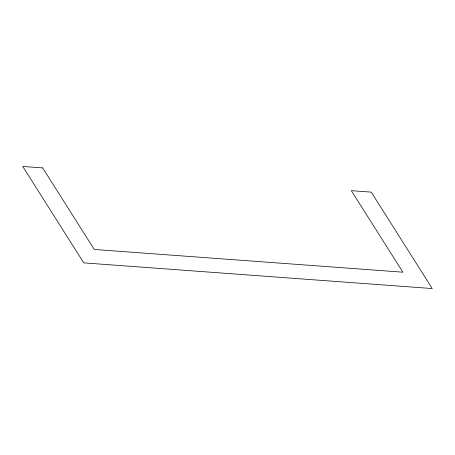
<?xml version="1.0" encoding="UTF-8"?>
<svg xmlns="http://www.w3.org/2000/svg" width="455" height="455" viewBox="0 0 455 455"><rect width="100%" height="100%" fill="white"/><g stroke="black" fill="none" stroke-linecap="round" stroke-linejoin="round"><path stroke-width="0.68" d="M42.673 167.912L22.75 166.445L83.76 262.871L432.25 288.555L371.24 192.129L351.317 190.662L402.908 272.198L94.265 249.454L42.673 167.912"/></g></svg>
